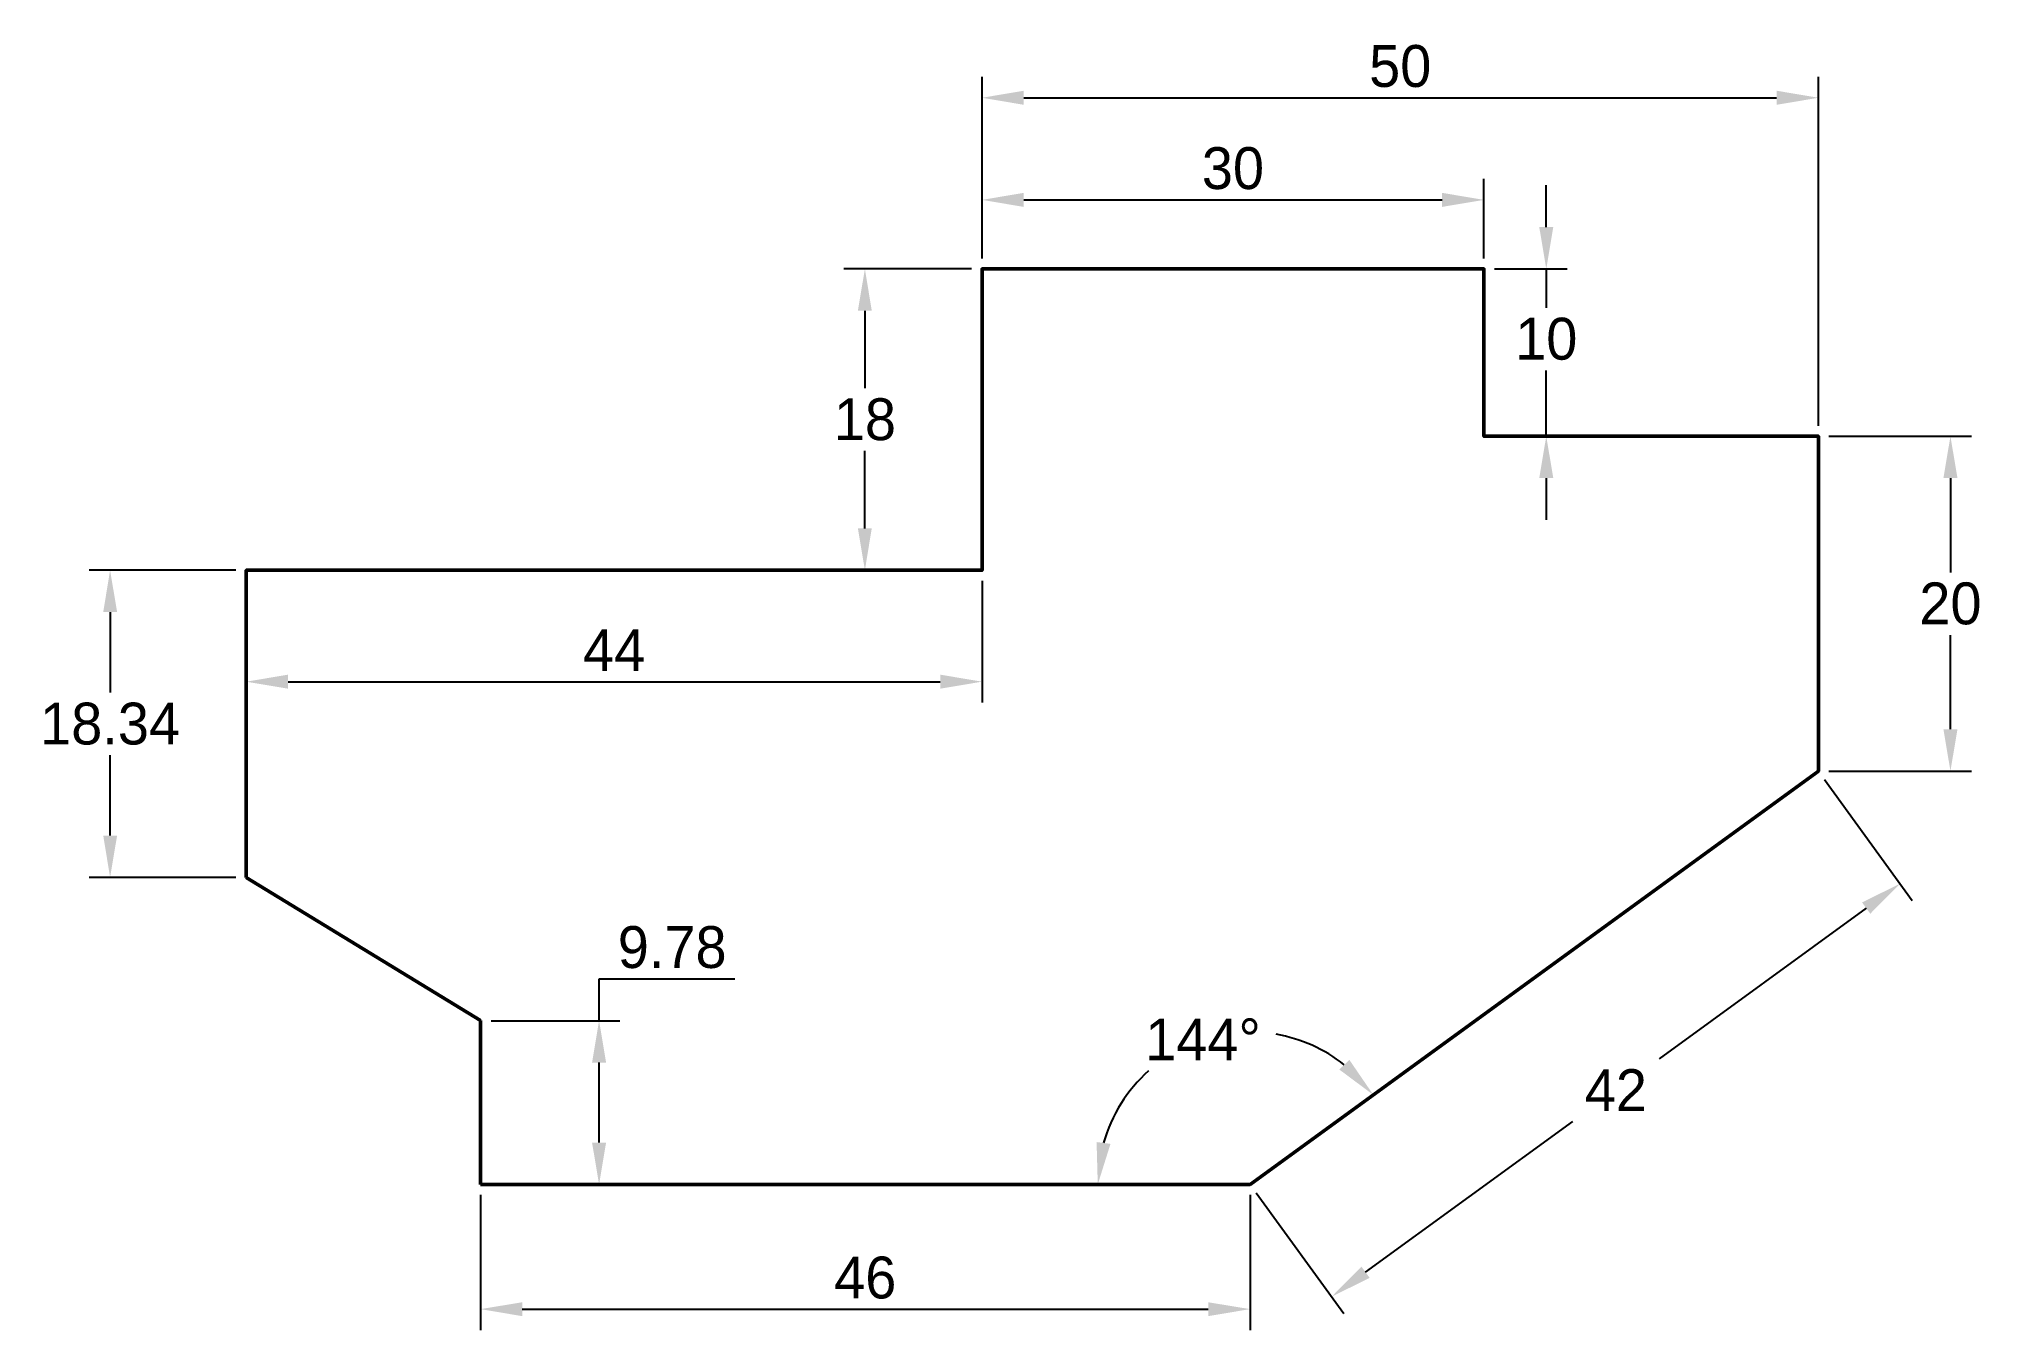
# Model space of a CAD drawing. Header units: millimetres. Extents: x 73 to 189, y 100 to 177.
import ezdxf

# ---------------------------------------------------------------- set-up
doc = ezdxf.new("R2010")
doc.units = ezdxf.units.MM
doc.layers.add('Dim', color=252, linetype='Continuous', transparency=0.4)
doc.dimstyles.new('ISO-25', dxfattribs={"dimtxt": 2.5, "dimasz": 2.5, "dimexe": 1.25, "dimexo": 0.625, "dimtad": 1, "dimtih": 1, "dimtoh": 1, "dimdsep": 46, "dimtxsty": 'Standard', "dimcen": 2.5, "dimadec": 0, "dimazin": 0, "dimtfac": 1, "dimtmove": 0, "dimatfit": 3, "dimfxl": 1, "dimarcsym": 0})

# ---------------------------------------------------------------- blocks, each defined once
blk = doc.blocks.new('*D3')
at = {"layer": 'Defpoints', "color": 0, "transparency": 16777216}
for p in [(85.07, 144.93), (76.93, 126.58), (85.07, 126.58)]:
    blk.add_point(p, dxfattribs=at)
at = {"layer": 'Dim', "color": 0, "lineweight": -2, "transparency": 16777216}
for p, q in [((84.45, 144.93), (75.68, 144.93)), ((76.93, 142.43), (76.93, 137.63)), ((76.93, 129.08), (76.93, 133.88)), ((84.45, 126.58), (75.68, 126.58))]:
    blk.add_line(p, q, dxfattribs=at)
at = {"layer": 'Dim', "color": 0, "transparency": 16777216}
for points in [[(76.52, 142.43), (77.35, 142.43), (76.93, 144.93)], [(76.52, 129.08), (77.35, 129.08), (76.93, 126.58)]]:
    blk.add_solid(points, dxfattribs=at)
at = {"layer": 'Dim', "color": 0, "transparency": 16777216, "insert": (76.93, 135.75), "char_height": 2.5, "attachment_point": 5}
blk.add_mtext('18.34', dxfattribs=at)
blk = doc.blocks.new('*D5')
at = {"layer": 'Defpoints', "color": 0, "transparency": 16777216}
for p in [(129.05, 162.93), (122.05, 144.93), (129.05, 144.93)]:
    blk.add_point(p, dxfattribs=at)
at = {"layer": 'Dim', "color": 0, "lineweight": -2, "transparency": 16777216}
for p, q in [((128.43, 162.93), (120.8, 162.93)), ((122.05, 160.43), (122.05, 155.8)), ((122.05, 147.43), (122.05, 152.05)), ((128.43, 144.93), (120.8, 144.93))]:
    blk.add_line(p, q, dxfattribs=at)
at = {"layer": 'Dim', "color": 0, "transparency": 16777216}
for points in [[(121.63, 160.43), (122.46, 160.43), (122.05, 162.93)], [(121.63, 147.43), (122.46, 147.43), (122.05, 144.93)]]:
    blk.add_solid(points, dxfattribs=at)
at = {"layer": 'Dim', "color": 0, "transparency": 16777216, "insert": (122.05, 153.93), "char_height": 2.5, "attachment_point": 5}
blk.add_mtext('18', dxfattribs=at)
blk = doc.blocks.new('*D6')
at = {"layer": 'Defpoints', "color": 0, "transparency": 16777216}
for p in [(159.05, 167.05), (129.05, 162.93), (159.05, 162.93)]:
    blk.add_point(p, dxfattribs=at)
at = {"layer": 'Dim', "color": 0, "lineweight": -2, "transparency": 16777216}
for p, q in [((129.05, 163.55), (129.05, 168.3)), ((159.05, 163.55), (159.05, 168.3)), ((131.55, 167.05), (156.55, 167.05))]:
    blk.add_line(p, q, dxfattribs=at)
at = {"layer": 'Dim', "color": 0, "transparency": 16777216}
for points in [[(131.55, 167.47), (131.55, 166.63), (129.05, 167.05)], [(156.55, 167.47), (156.55, 166.63), (159.05, 167.05)]]:
    blk.add_solid(points, dxfattribs=at)
at = {"layer": 'Dim', "color": 0, "transparency": 16777216, "insert": (144.05, 168.93), "char_height": 2.5, "attachment_point": 5}
blk.add_mtext('30', dxfattribs=at)
blk = doc.blocks.new('*D7')
at = {"layer": 'Defpoints', "color": 0, "transparency": 16777216}
for p in [(179.05, 173.15), (129.05, 162.93), (179.05, 152.93)]:
    blk.add_point(p, dxfattribs=at)
at = {"layer": 'Dim', "color": 0, "lineweight": -2, "transparency": 16777216}
for p, q in [((129.05, 163.55), (129.05, 174.4)), ((179.05, 153.55), (179.05, 174.4)), ((131.55, 173.15), (176.55, 173.15))]:
    blk.add_line(p, q, dxfattribs=at)
at = {"layer": 'Dim', "color": 0, "transparency": 16777216}
for points in [[(131.55, 173.57), (131.55, 172.73), (129.05, 173.15)], [(176.55, 173.57), (176.55, 172.73), (179.05, 173.15)]]:
    blk.add_solid(points, dxfattribs=at)
at = {"layer": 'Dim', "color": 0, "transparency": 16777216, "insert": (154.05, 175.03), "char_height": 2.5, "attachment_point": 5}
blk.add_mtext('50', dxfattribs=at)
blk = doc.blocks.new('*D8')
at = {"layer": 'Defpoints', "color": 0, "transparency": 16777216}
for p in [(159.05, 162.93), (162.78, 162.93), (159.05, 152.93)]:
    blk.add_point(p, dxfattribs=at)
at = {"layer": 'Dim', "color": 0, "lineweight": -2, "transparency": 16777216}
for p, q in [((162.78, 165.43), (162.78, 167.93)), ((159.68, 162.93), (164.03, 162.93)), ((162.78, 162.93), (162.78, 160.61)), ((162.78, 152.93), (162.78, 156.86)), ((159.68, 152.93), (164.03, 152.93)), ((162.78, 150.43), (162.78, 147.93))]:
    blk.add_line(p, q, dxfattribs=at)
at = {"layer": 'Dim', "color": 0, "transparency": 16777216}
for points in [[(162.36, 165.43), (163.2, 165.43), (162.78, 162.93)], [(162.36, 150.43), (163.2, 150.43), (162.78, 152.93)]]:
    blk.add_solid(points, dxfattribs=at)
at = {"layer": 'Dim', "color": 0, "transparency": 16777216, "insert": (162.78, 158.74), "char_height": 2.5, "attachment_point": 5}
blk.add_mtext('10', dxfattribs=at)
blk = doc.blocks.new('*D9')
at = {"layer": 'Defpoints', "color": 0, "transparency": 16777216}
for p in [(179.05, 152.93), (179.05, 132.93), (186.94, 132.93)]:
    blk.add_point(p, dxfattribs=at)
at = {"layer": 'Dim', "color": 0, "lineweight": -2, "transparency": 16777216}
for p, q in [((179.68, 152.93), (188.19, 152.93)), ((186.94, 150.43), (186.94, 144.8)), ((186.94, 135.43), (186.94, 141.05)), ((179.68, 132.93), (188.19, 132.93))]:
    blk.add_line(p, q, dxfattribs=at)
at = {"layer": 'Dim', "color": 0, "transparency": 16777216}
for points in [[(186.52, 150.43), (187.36, 150.43), (186.94, 152.93)], [(186.52, 135.43), (187.36, 135.43), (186.94, 132.93)]]:
    blk.add_solid(points, dxfattribs=at)
at = {"layer": 'Dim', "color": 0, "transparency": 16777216, "insert": (186.94, 142.93), "char_height": 2.5, "attachment_point": 5}
blk.add_mtext('20', dxfattribs=at)
blk = doc.blocks.new('*D10')
at = {"layer": 'Defpoints', "color": 0, "transparency": 16777216}
for p in [(99.07, 118.02), (106.16, 118.02), (99.07, 108.24)]:
    blk.add_point(p, dxfattribs=at)
at = {"layer": 'Dim', "color": 0, "lineweight": -2, "transparency": 16777216}
for p, q in [((106.16, 118.02), (106.16, 120.52)), ((106.16, 120.52), (114.28, 120.52)), ((99.7, 118.02), (107.41, 118.02)), ((106.16, 110.74), (106.16, 115.52)), ((99.7, 108.24), (107.41, 108.24))]:
    blk.add_line(p, q, dxfattribs=at)
at = {"layer": 'Dim', "color": 0, "transparency": 16777216}
for points in [[(105.74, 115.52), (106.58, 115.52), (106.16, 118.02)], [(105.74, 110.74), (106.58, 110.74), (106.16, 108.24)]]:
    blk.add_solid(points, dxfattribs=at)
at = {"layer": 'Dim', "color": 0, "transparency": 16777216, "insert": (110.53, 122.4), "char_height": 2.5, "attachment_point": 5}
blk.add_mtext('9.78', dxfattribs=at)
blk = doc.blocks.new('*D11')
at = {"layer": 'Defpoints', "color": 0, "transparency": 16777216}
for p in [(99.07, 108.24), (145.07, 108.24), (145.07, 100.79)]:
    blk.add_point(p, dxfattribs=at)
at = {"layer": 'Dim', "color": 0, "lineweight": -2, "transparency": 16777216}
for p, q in [((99.07, 107.61), (99.07, 99.54)), ((145.07, 107.61), (145.07, 99.54)), ((101.57, 100.79), (142.57, 100.79))]:
    blk.add_line(p, q, dxfattribs=at)
at = {"layer": 'Dim', "color": 0, "transparency": 16777216}
for points in [[(101.57, 101.2), (101.57, 100.37), (99.07, 100.79)], [(142.57, 101.2), (142.57, 100.37), (145.07, 100.79)]]:
    blk.add_solid(points, dxfattribs=at)
at = {"layer": 'Dim', "color": 0, "transparency": 16777216, "insert": (122.07, 102.66), "char_height": 2.5, "attachment_point": 5}
blk.add_mtext('46', dxfattribs=at)
blk = doc.blocks.new('*D13')
at = {"layer": 'Defpoints', "color": 0, "transparency": 16777216}
for p in [(179.05, 132.93), (146.03, 117.29), (115.07, 108.24), (145.07, 108.24), (145.07, 108.24)]:
    blk.add_point(p, dxfattribs=at)
at = {"layer": 'Dim', "color": 0, "lineweight": -2, "transparency": 16777216}
for start, end in [(51.7834, 80.1229), (131.8319, 164.2166)]:
    blk.add_arc((145.07, 108.24), 9.1, start, end, dxfattribs=at)
at = {"layer": 'Dim', "color": 0, "transparency": 16777216}
for points in [[(151.01, 115.68), (150.41, 115.1), (152.44, 113.59)], [(136.73, 110.66), (135.9, 110.77), (135.97, 108.24)]]:
    blk.add_solid(points, dxfattribs=at)
at = {"layer": 'Dim', "color": 0, "transparency": 16777216, "insert": (142.26, 116.9), "char_height": 2.5, "attachment_point": 5}
blk.add_mtext('144°', dxfattribs=at)
blk = doc.blocks.new('*D14')
at = {"layer": 'Defpoints', "color": 0, "transparency": 16777216}
for p in [(179.05, 132.93), (183.93, 126.21), (145.07, 108.24)]:
    blk.add_point(p, dxfattribs=at)
at = {"layer": 'Dim', "color": 0, "lineweight": -2, "transparency": 16777216}
for p, q in [((179.42, 132.42), (184.66, 125.2)), ((181.91, 124.74), (169.52, 115.75)), ((151.97, 103), (164.36, 112)), ((145.44, 107.73), (150.68, 100.52))]:
    blk.add_line(p, q, dxfattribs=at)
at = {"layer": 'Dim', "color": 0, "transparency": 16777216}
for points in [[(181.66, 125.08), (182.15, 124.41), (183.93, 126.21)], [(151.73, 103.33), (152.22, 102.66), (149.95, 101.53)]]:
    blk.add_solid(points, dxfattribs=at)
at = {"layer": 'Dim', "color": 0, "transparency": 16777216, "insert": (166.94, 113.87), "char_height": 2.5, "attachment_point": 5}
blk.add_mtext('42', dxfattribs=at)
blk = doc.blocks.new('*D18')
at = {"layer": 'Defpoints', "color": 0, "transparency": 16777216}
for p in [(85.07, 144.93), (129.05, 144.93), (129.05, 138.27)]:
    blk.add_point(p, dxfattribs=at)
at = {"layer": 'Dim', "color": 0, "lineweight": -2, "transparency": 16777216}
for p, q in [((85.07, 144.3), (85.07, 137.02)), ((129.05, 144.3), (129.05, 137.02)), ((87.57, 138.27), (126.55, 138.27))]:
    blk.add_line(p, q, dxfattribs=at)
at = {"layer": 'Dim', "color": 0, "transparency": 16777216}
for points in [[(87.57, 138.69), (87.57, 137.85), (85.07, 138.27)], [(126.55, 138.69), (126.55, 137.85), (129.05, 138.27)]]:
    blk.add_solid(points, dxfattribs=at)
at = {"layer": 'Dim', "color": 0, "transparency": 16777216, "insert": (107.06, 140.15), "char_height": 2.5, "attachment_point": 5}
blk.add_mtext('44', dxfattribs=at)

msp = doc.modelspace()

# ---------------------------------------------------------------- linework, layer by layer
at = {"lineweight": 50}
for p, q in [((85.074, 126.582), (99.074, 118.022)), ((99.074, 108.239), (99.074, 118.022)), ((115.074, 108.239), (99.074, 108.239))]:
    msp.add_line(p, q, dxfattribs=at)
msp.add_lwpolyline([(115.074, 108.239), (145.074, 108.239), (179.052, 132.926), (179.052, 152.926), (159.052, 152.926), (159.052, 162.926), (129.052, 162.926), (129.052, 144.926), (85.074, 144.926), (85.074, 126.582)], dxfattribs=at)

# ---------------------------------------------------------------- dimensions: what is measured, and where the dimension line sits
at = {"layer": 'Dim'}
for base, p1, p2, picture, middle in [((179.052, 173.151), (129.052, 162.926), (179.052, 152.926), '*D7', (154.052, 175.026)), ((159.052, 167.051), (129.052, 162.926), (159.052, 162.926), '*D6', (144.052, 168.926)), ((145.074, 100.786), (99.074, 108.239), (145.074, 108.239), '*D11', (122.074, 102.661))]:
    dim = msp.add_linear_dim(base=base, p1=p1, p2=p2, dimstyle='ISO-25', dxfattribs=at)
    dim.commit()
    dim.dimension.update_dxf_attribs({"geometry": picture, "text_midpoint": middle})
for base, p1, p2, picture, middle in [((162.779, 162.926), (159.052, 152.926), (159.052, 162.926), '*D8', (162.779, 158.736)), ((122.047, 144.926), (129.052, 162.926), (129.052, 144.926), '*D5', (122.047, 153.926))]:
    dim = msp.add_linear_dim(base=base, p1=p1, p2=p2, angle=90, dimstyle='ISO-25', dxfattribs=at)
    dim.commit()
    dim.dimension.update_dxf_attribs({"geometry": picture, "text_midpoint": middle, "dimtype": 160})
for base, p1, p2, picture, middle in [((186.942, 132.926), (179.052, 152.926), (179.052, 132.926), '*D9', (186.942, 142.926)), ((76.932, 126.582), (85.074, 144.926), (85.074, 126.582), '*D3', (76.932, 135.754)), ((106.158, 118.022), (99.074, 108.239), (99.074, 118.022), '*D10', (110.533, 122.397))]:
    dim = msp.add_linear_dim(base=base, p1=p1, p2=p2, angle=90, dimstyle='ISO-25', dxfattribs=at)
    dim.commit()
    dim.dimension.update_dxf_attribs({"geometry": picture, "text_midpoint": middle})
dim = msp.add_linear_dim(base=(129.052, 138.27), p1=(85.074, 144.926), p2=(129.052, 144.926), text='44', dimstyle='ISO-25', dxfattribs=at)
dim.commit()
dim.dimension.update_dxf_attribs({"geometry": '*D18', "text_midpoint": (107.063, 140.145)})
dim = msp.add_angular_dim_2l(base=(146.025, 117.293), line1=((145.074, 108.239), (179.052, 132.926)), line2=((115.074, 108.239), (145.074, 108.239)), dimstyle='ISO-25', dxfattribs=at)
dim.commit()
dim.dimension.update_dxf_attribs({"geometry": '*D13', "text_midpoint": (142.26, 116.897)})
dim = msp.add_aligned_dim(p1=(145.074, 108.239), p2=(179.052, 132.926), distance=-8.297, dimstyle='ISO-25', dxfattribs=at)
dim.commit()
dim.dimension.update_dxf_attribs({"geometry": '*D14', "text_midpoint": (166.94, 113.87)})

doc.saveas('drawing.dxf')
